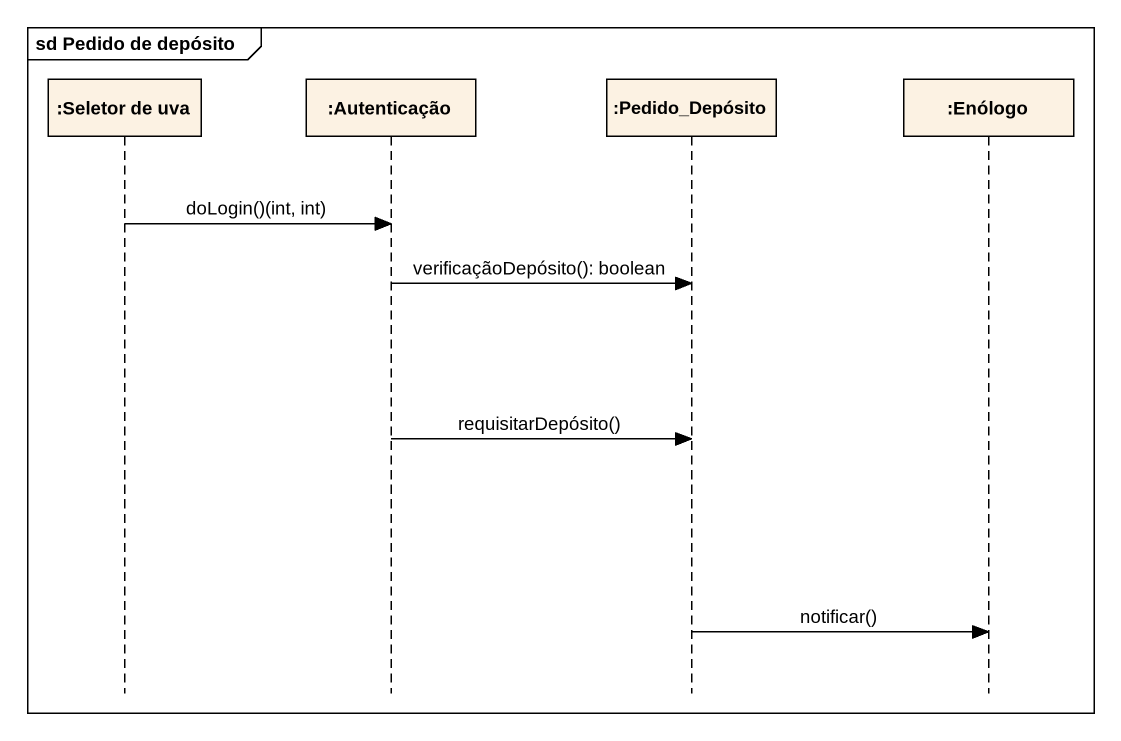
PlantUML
@startuml
mainframe sd Pedido de depósito
hide footbox
participant ":Seletor de uva" as Seletor_de_uva
participant ":Autenticação" as Autenticação
participant ":Pedido_Depósito" as Pedido_Depósito
participant ":Enólogo" as Enólogo

Seletor_de_uva -> Autenticação : doLogin()(int, int)
Autenticação -> Pedido_Depósito : verificaçãoDepósito(): boolean
Autenticação -> Pedido_Depósito : requisitarDepósito()
Pedido_Depósito -> Enólogo : notificar()
@enduml
